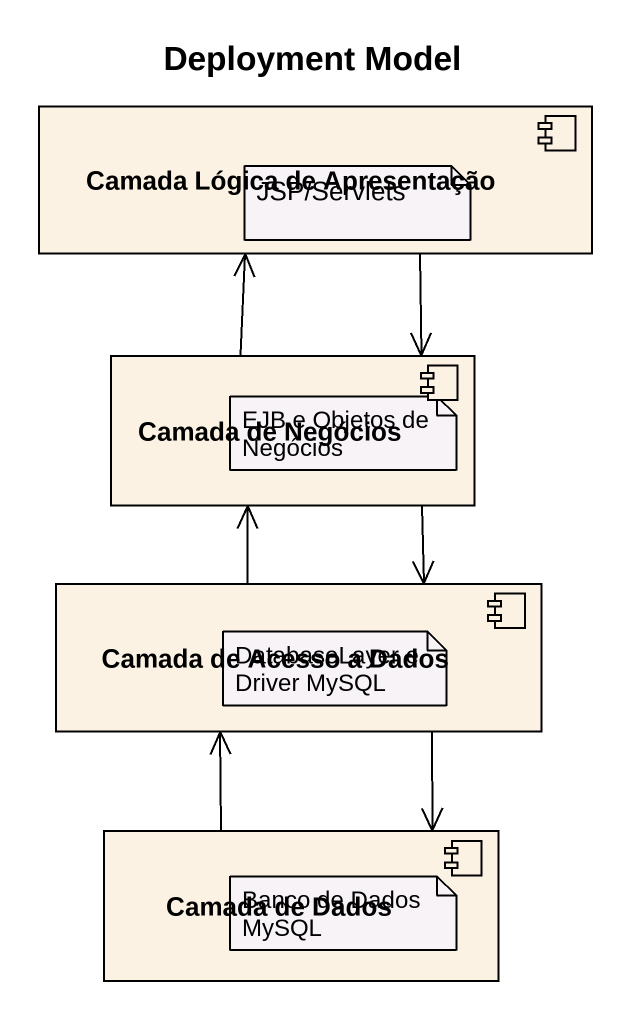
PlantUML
@startuml
title Deployment Model
component "Camada Lógica de Apresentação" as Camada_Lógica_de
component "Camada de Negócios" as Camada_de_Negócios
component "Camada de Acesso a Dados" as Camada_de_Acesso_a_Dados
component "Camada de Dados" as Camada_de_Dados
Camada_Lógica_de --> Camada_de_Negócios
Camada_de_Negócios -up-> Camada_Lógica_de
Camada_de_Negócios --> Camada_de_Acesso_a_Dados
Camada_de_Acesso_a_Dados -up-> Camada_de_Negócios
Camada_de_Acesso_a_Dados --> Camada_de_Dados
Camada_de_Dados -up-> Camada_de_Acesso_a_Dados
note as N1
  JSP/Servlets
end note
note as N2
  EJB e Objetos de Negócios
end note
note as N3
  DatabaseLayer e Driver MySQL
end note
note as N4
  Banco de Dados MySQL
end note
@enduml
